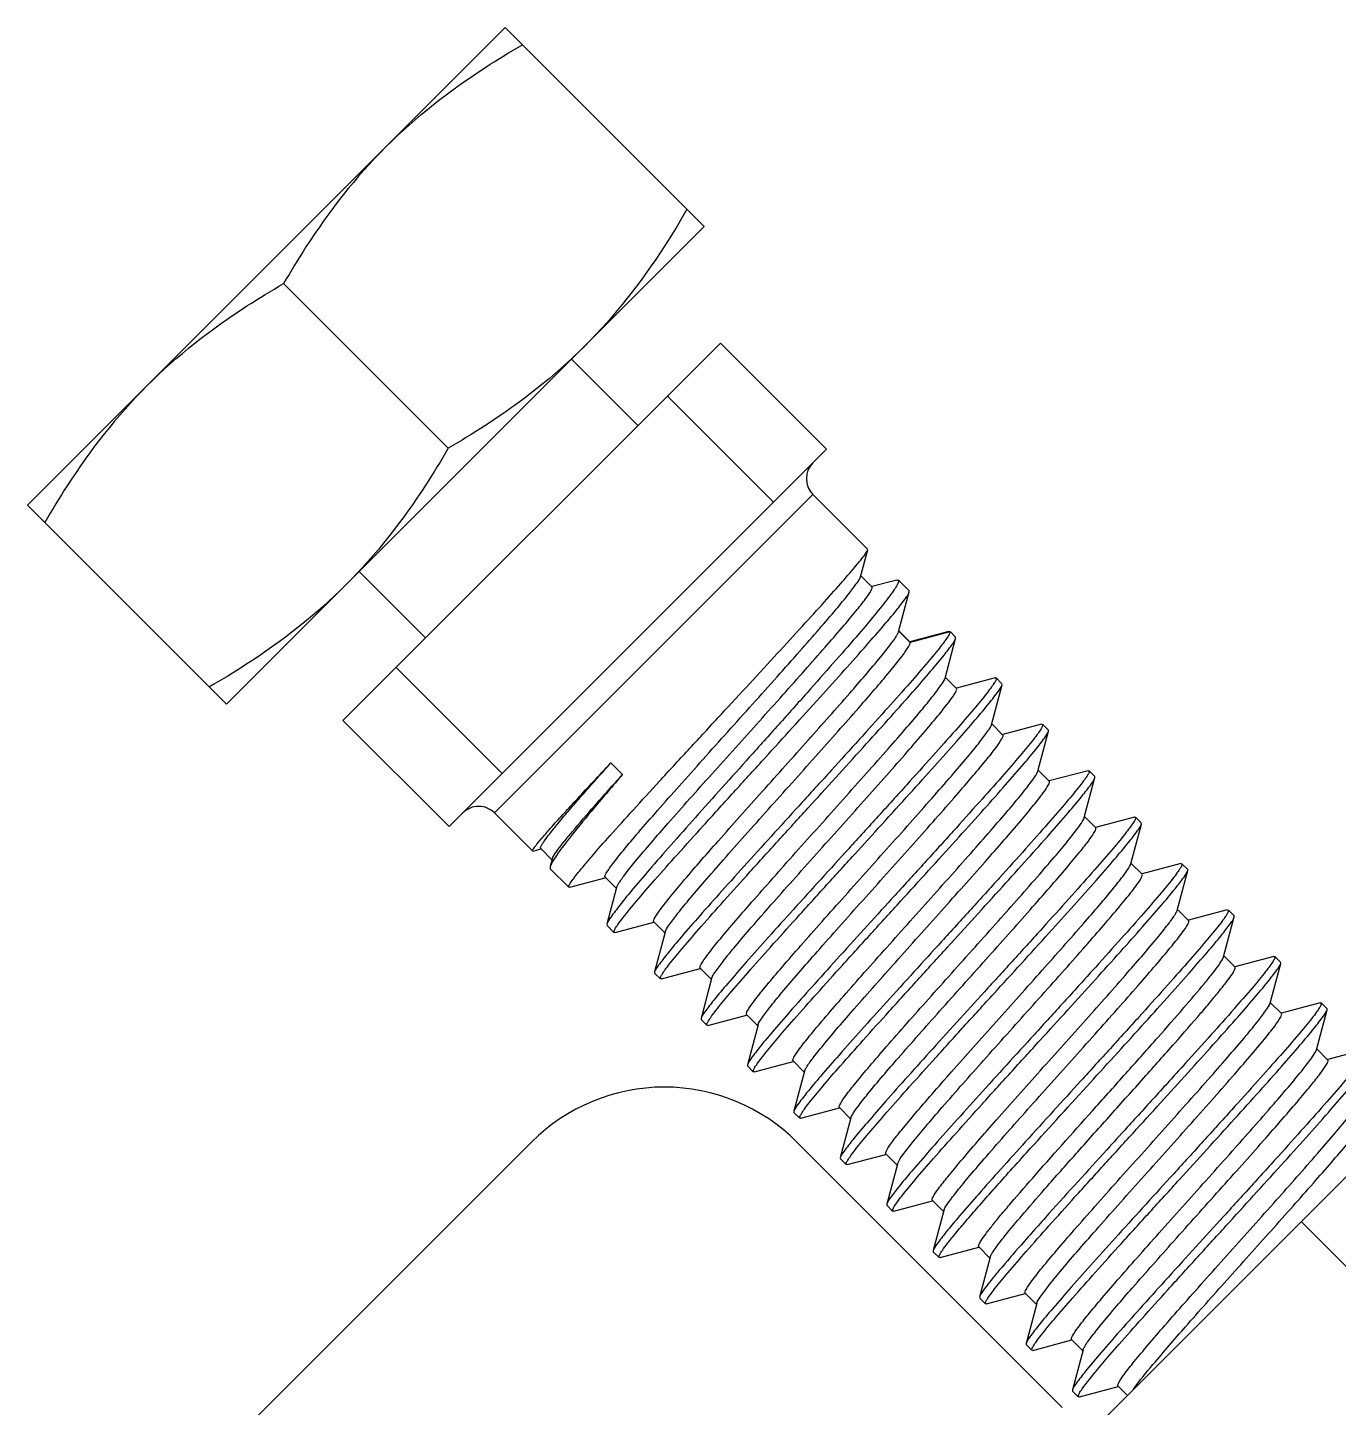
# Model space of a CAD drawing. Extents: x -1396510 to 1250330, y -1892470 to 1623980.
# Drawn here: x -1156394.7 to -1156228.4, y -62995.6 to -62820.5 of the extents above; entities that cross this region are included whole.
import ezdxf

# ---------------------------------------------------------------- set-up
doc = ezdxf.new("R2010")
doc.units = 0
doc.header["$LTSCALE"] = 1000
doc.header["$MEASUREMENT"] = 0

msp = doc.modelspace()

# ---------------------------------------------------------------- linework, layer by layer
at = {"linetype": 'Continuous'}
for p, q in [((-1156334.14, -62820.53), (-1156394.73, -62881.11)), ((-1156334.14, -62820.53), (-1156308.9, -62845.77)), ((-1156308.9, -62845.77), (-1156369.48, -62906.35)), ((-1156362.25, -62853), (-1156341.38, -62873.88)), ((-1156354.72, -62908.41), (-1156306.84, -62860.54)), ((-1156306.84, -62860.54), (-1156293.38, -62874)), ((-1156325.73, -62862.6), (-1156317.32, -62871.01)), ((-1156313.57, -62867.27), (-1156300.11, -62880.73)), ((-1156341.25, -62921.87), (-1156293.38, -62874)), ((-1156335.49, -62920.15), (-1156295.1, -62879.76)), ((-1156288.17, -62886.7), (-1156295.1, -62879.76)), ((-1156394.73, -62881.11), (-1156369.48, -62906.35)), ((-1156289.07, -62890.18), (-1156288.16, -62886.79)), ((-1156288.16, -62886.79), (-1156288.17, -62886.7)), ((-1156352.66, -62889.52), (-1156344.24, -62897.94)), ((-1156287.61, -62891.49), (-1156289.04, -62890.06)), ((-1156284.46, -62890.6), (-1156287.63, -62891.44)), ((-1156284.46, -62890.6), (-1156284.25, -62890.62)), ((-1156282.9, -62891.97), (-1156284.25, -62890.62)), ((-1156284.24, -62897.17), (-1156282.89, -62892.11)), ((-1156282.88, -62892.01), (-1156282.9, -62891.97)), ((-1156282.89, -62892.11), (-1156282.88, -62892.01)), ((-1156282.76, -62898.51), (-1156284.24, -62897.04)), ((-1156282.78, -62898.48), (-1156284.21, -62897.05)), ((-1156277.88, -62897.12), (-1156282.8, -62898.42)), ((-1156277.72, -62897.16), (-1156282.76, -62898.51)), ((-1156277.88, -62897.12), (-1156277.74, -62897.13)), ((-1156277.74, -62897.13), (-1156277.72, -62897.16)), ((-1156277.01, -62897.86), (-1156277.71, -62897.15)), ((-1156277, -62898), (-1156277.01, -62897.86)), ((-1156282.76, -62898.51), (-1156282.78, -62898.48)), ((-1156278.35, -62903.06), (-1156277, -62898)), ((-1156347.98, -62901.68), (-1156334.52, -62915.14)), ((-1156276.89, -62904.37), (-1156278.32, -62902.94)), ((-1156271.99, -62903.01), (-1156276.91, -62904.31)), ((-1156271.99, -62903.01), (-1156271.85, -62903.02)), ((-1156271.12, -62903.75), (-1156271.85, -62903.02)), ((-1156272.46, -62908.95), (-1156271.11, -62903.89)), ((-1156271.11, -62903.89), (-1156271.12, -62903.75)), ((-1156354.72, -62908.41), (-1156341.25, -62921.87)), ((-1156271, -62910.26), (-1156272.43, -62908.83)), ((-1156266.1, -62908.9), (-1156271.02, -62910.2)), ((-1156266.57, -62914.84), (-1156265.22, -62909.78)), ((-1156266.1, -62908.9), (-1156265.96, -62908.91)), ((-1156265.23, -62909.64), (-1156265.96, -62908.91)), ((-1156265.22, -62909.78), (-1156265.23, -62909.64)), ((-1156320.72, -62913.79), (-1156319.25, -62915.26)), ((-1156266.6, -62914.93), (-1156266.57, -62914.84)), ((-1156265.11, -62916.15), (-1156266.54, -62914.72)), ((-1156260.21, -62914.79), (-1156265.13, -62916.09)), ((-1156260.21, -62914.79), (-1156260.07, -62914.8)), ((-1156259.34, -62915.53), (-1156260.07, -62914.8)), ((-1156260.68, -62920.73), (-1156259.33, -62915.67)), ((-1156259.33, -62915.67), (-1156259.34, -62915.53)), ((-1156330.67, -62924.97), (-1156335.49, -62920.15)), ((-1156259.22, -62922.04), (-1156260.65, -62920.61)), ((-1156384.09, -63122.9), (-1156182.69, -62921.5)), ((-1156254.32, -62920.68), (-1156259.24, -62921.98)), ((-1156254.79, -62926.62), (-1156253.44, -62921.56)), ((-1156254.32, -62920.68), (-1156254.18, -62920.69)), ((-1156253.45, -62921.42), (-1156254.18, -62920.69)), ((-1156253.44, -62921.56), (-1156253.45, -62921.42)), ((-1156330.61, -62924.98), (-1156330.67, -62924.97)), ((-1156330.61, -62924.98), (-1156329.63, -62924.71)), ((-1156329.64, -62924.66), (-1156328.21, -62926.1)), ((-1156328.18, -62925.99), (-1156328.44, -62926.96)), ((-1156326.08, -62929.57), (-1156328.42, -62927.22)), ((-1156253.33, -62927.93), (-1156254.76, -62926.5)), ((-1156248.43, -62926.57), (-1156253.35, -62927.87)), ((-1156248.9, -62932.51), (-1156247.55, -62927.45)), ((-1156248.43, -62926.57), (-1156248.29, -62926.58)), ((-1156247.56, -62927.31), (-1156248.29, -62926.58)), ((-1156247.55, -62927.45), (-1156247.56, -62927.31)), ((-1156325.96, -62929.57), (-1156321.45, -62928.36)), ((-1156321.47, -62928.31), (-1156320.04, -62929.74)), ((-1156325.96, -62929.57), (-1156326.08, -62929.57)), ((-1156320.01, -62929.62), (-1156321.24, -62934.24)), ((-1156247.44, -62933.82), (-1156248.87, -62932.39)), ((-1156242.54, -62932.45), (-1156247.46, -62933.76)), ((-1156242.54, -62932.45), (-1156242.4, -62932.47)), ((-1156241.67, -62933.2), (-1156242.4, -62932.47)), ((-1156321.24, -62934.24), (-1156321.22, -62934.42)), ((-1156320.34, -62935.3), (-1156321.22, -62934.42)), ((-1156320.2, -62935.31), (-1156315.29, -62934)), ((-1156315.3, -62933.94), (-1156313.88, -62935.37)), ((-1156243.01, -62938.4), (-1156241.66, -62933.34)), ((-1156241.66, -62933.34), (-1156241.67, -62933.2)), ((-1156320.2, -62935.31), (-1156320.34, -62935.3)), ((-1156313.84, -62935.25), (-1156315.19, -62940.32)), ((-1156314.31, -62941.2), (-1156309.4, -62939.89)), ((-1156309.41, -62939.83), (-1156307.99, -62941.26)), ((-1156241.55, -62939.71), (-1156242.98, -62938.28)), ((-1156236.65, -62938.34), (-1156241.57, -62939.65)), ((-1156237.12, -62944.29), (-1156235.77, -62939.23)), ((-1156236.65, -62938.34), (-1156236.51, -62938.36)), ((-1156235.78, -62939.09), (-1156236.51, -62938.36)), ((-1156235.77, -62939.23), (-1156235.78, -62939.09)), ((-1156315.19, -62940.32), (-1156315.18, -62940.46)), ((-1156314.45, -62941.19), (-1156315.18, -62940.46)), ((-1156314.31, -62941.2), (-1156314.45, -62941.19)), ((-1156307.95, -62941.14), (-1156309.3, -62946.21)), ((-1156235.66, -62945.6), (-1156237.09, -62944.17)), ((-1156230.76, -62944.23), (-1156235.68, -62945.54)), ((-1156231.23, -62950.18), (-1156229.88, -62945.12)), ((-1156230.76, -62944.23), (-1156230.62, -62944.24)), ((-1156229.89, -62944.98), (-1156230.62, -62944.24)), ((-1156229.88, -62945.12), (-1156229.89, -62944.98)), ((-1156309.3, -62946.21), (-1156309.29, -62946.35)), ((-1156308.56, -62947.08), (-1156309.29, -62946.35)), ((-1156308.42, -62947.09), (-1156303.51, -62945.78)), ((-1156303.52, -62945.72), (-1156302.1, -62947.15)), ((-1156308.42, -62947.09), (-1156308.56, -62947.08)), ((-1156302.06, -62947.03), (-1156303.41, -62952.1)), ((-1156231.28, -62950.3), (-1156231.23, -62950.18)), ((-1156229.77, -62951.49), (-1156231.2, -62950.06)), ((-1156224.87, -62950.12), (-1156229.79, -62951.43)), ((-1156303.41, -62952.1), (-1156303.4, -62952.24)), ((-1156302.53, -62952.98), (-1156297.62, -62951.67)), ((-1156297.63, -62951.61), (-1156296.21, -62953.04)), ((-1156302.67, -62952.97), (-1156303.4, -62952.24)), ((-1156302.53, -62952.98), (-1156302.67, -62952.97)), ((-1156296.17, -62952.92), (-1156297.52, -62957.99)), ((-1156297.52, -62957.99), (-1156297.51, -62958.13)), ((-1156296.78, -62958.86), (-1156297.51, -62958.13)), ((-1156296.64, -62958.87), (-1156296.78, -62958.86)), ((-1156296.64, -62958.87), (-1156291.73, -62957.56)), ((-1156291.74, -62957.5), (-1156290.32, -62958.93)), ((-1156290.28, -62958.81), (-1156291.63, -62963.88)), ((-1156374.79, -63005.89), (-1156330.79, -62961.89)), ((-1156297.13, -62961.89), (-1156263.48, -62995.55)), ((-1156291.63, -62963.88), (-1156291.62, -62964.02)), ((-1156290.89, -62964.75), (-1156291.62, -62964.02)), ((-1156290.75, -62964.76), (-1156285.84, -62963.45)), ((-1156285.85, -62963.39), (-1156284.43, -62964.82)), ((-1156290.75, -62964.76), (-1156290.89, -62964.75)), ((-1156284.39, -62964.7), (-1156285.74, -62969.77)), ((-1156284.86, -62970.65), (-1156279.95, -62969.34)), ((-1156279.96, -62969.28), (-1156278.54, -62970.71)), ((-1156285.74, -62969.77), (-1156285.73, -62969.91)), ((-1156285, -62970.64), (-1156285.73, -62969.91)), ((-1156284.86, -62970.65), (-1156285, -62970.64)), ((-1156278.5, -62970.59), (-1156279.85, -62975.66)), ((-1156278.5, -62970.59), (-1156278.47, -62970.49)), ((-1156206.25, -62998.91), (-1156233.18, -62971.98)), ((-1156279.85, -62975.66), (-1156279.84, -62975.8)), ((-1156279.11, -62976.53), (-1156279.84, -62975.8)), ((-1156278.97, -62976.54), (-1156279.11, -62976.53)), ((-1156278.97, -62976.54), (-1156274.06, -62975.22)), ((-1156274.07, -62975.17), (-1156272.65, -62976.6)), ((-1156272.61, -62976.48), (-1156273.96, -62981.55)), ((-1156273.96, -62981.55), (-1156273.95, -62981.69)), ((-1156273.22, -62982.42), (-1156273.95, -62981.69)), ((-1156273.08, -62982.43), (-1156268.17, -62981.11)), ((-1156268.18, -62981.06), (-1156266.76, -62982.49)), ((-1156273.08, -62982.43), (-1156273.22, -62982.42)), ((-1156266.72, -62982.37), (-1156268.07, -62987.44)), ((-1156267.19, -62988.32), (-1156262.28, -62987)), ((-1156262.29, -62986.95), (-1156260.87, -62988.38)), ((-1156268.07, -62987.44), (-1156268.06, -62987.58)), ((-1156267.33, -62988.31), (-1156268.06, -62987.58)), ((-1156267.19, -62988.32), (-1156267.33, -62988.31)), ((-1156260.83, -62988.26), (-1156262.18, -62993.33)), ((-1156262.18, -62993.33), (-1156262.17, -62993.47)), ((-1156261.44, -62994.2), (-1156262.17, -62993.47)), ((-1156261.3, -62994.21), (-1156256.39, -62992.89)), ((-1156256.4, -62992.84), (-1156255.22, -62994.03)), ((-1156261.3, -62994.21), (-1156261.44, -62994.2))]:
    msp.add_line(p, q, dxfattribs=at)
for centre, radius, start, end in [((-1156293.08, -62877.74), 2.86, 135.0001, 224.9999), ((-1156337.51, -62922.17), 2.86, 44.9999, 135.0001), ((-1156313.96, -62978.72), 23.8, 44.9999, 135.0001)]:
    msp.add_arc(centre, radius, start, end, dxfattribs=at)
for points, knots in [([(-1156349.29, -62835.67), (-1156345.46, -62831.85), (-1156339.71, -62827.36), (-1156333.53, -62823.62), (-1156331.96, -62822.71)], [0, 0, 0, 0, 0.748734, 1, 1, 1, 1]), ([(-1156349.29, -62835.67), (-1156353.11, -62839.5), (-1156357.6, -62845.25), (-1156361.34, -62851.43), (-1156362.25, -62853)], [0, 0, 0, 0, 0.748734, 1, 1, 1, 1]), ([(-1156311.09, -62843.58), (-1156311.99, -62845.16), (-1156315.74, -62851.33), (-1156320.22, -62857.09), (-1156324.05, -62860.92)], [0, 0, 0, 0, 0.251266, 1, 1, 1, 1]), ([(-1156379.58, -62865.96), (-1156375.76, -62862.14), (-1156370, -62857.65), (-1156363.82, -62853.91), (-1156362.25, -62853)], [0, 0, 0, 0, 0.748734, 1, 1, 1, 1]), ([(-1156324.05, -62860.92), (-1156327.87, -62864.74), (-1156333.63, -62869.23), (-1156339.8, -62872.97), (-1156341.38, -62873.88)], [0, 0, 0, 0, 0.748734, 1, 1, 1, 1]), ([(-1156379.58, -62865.96), (-1156383.41, -62869.79), (-1156387.89, -62875.54), (-1156391.63, -62881.72), (-1156392.54, -62883.29)], [0, 0, 0, 0, 0.748734, 1, 1, 1, 1]), ([(-1156341.38, -62873.88), (-1156342.28, -62875.45), (-1156346.03, -62881.62), (-1156350.51, -62887.38), (-1156354.34, -62891.21)], [0, 0, 0, 0, 0.251266, 1, 1, 1, 1]), ([(-1156307.16, -62908.09), (-1156304.78, -62905.52), (-1156301.32, -62901.77), (-1156296.91, -62896.97), (-1156294.08, -62893.86), (-1156291.73, -62891.24), (-1156289.96, -62889.19), (-1156288.86, -62887.87), (-1156288.34, -62887.14), (-1156288.19, -62886.89), (-1156288.16, -62886.79)], [0, 0, 0, 0, 0.368142, 0.535897, 0.684709, 0.809342, 0.905414, 0.969598, 0.989056, 1, 1, 1, 1]), ([(-1156321.47, -62928.31), (-1156321.51, -62928.27), (-1156321.47, -62928.05), (-1156321.3, -62927.74), (-1156320.97, -62927.24), (-1156320.26, -62926.27), (-1156319, -62924.7), (-1156317.09, -62922.44), (-1156314.72, -62919.72), (-1156311.99, -62916.64), (-1156309.01, -62913.3), (-1156304.86, -62908.69), (-1156300.76, -62904.13), (-1156296.89, -62899.78), (-1156294.39, -62896.93), (-1156292.31, -62894.5), (-1156290.7, -62892.57), (-1156289.68, -62891.2), (-1156289.15, -62890.47), (-1156289.07, -62890.18)], [0, 0, 0, 0, 0.003461, 0.010825, 0.022535, 0.038573, 0.083113, 0.142879, 0.21566, 0.298761, 0.389116, 0.483412, 0.670116, 0.755815, 0.832283, 0.896851, 0.947308, 0.981997, 1, 1, 1, 1]), ([(-1156284.25, -62890.62), (-1156284.2, -62890.66), (-1156284.25, -62890.93), (-1156284.45, -62891.29), (-1156284.83, -62891.9), (-1156285.67, -62893.05), (-1156287.17, -62894.93), (-1156289.44, -62897.62), (-1156292.25, -62900.85), (-1156295.49, -62904.51), (-1156299.02, -62908.46), (-1156301.45, -62911.17), (-1156302.7, -62912.56)], [0, 0, 0, 0, 0.007287, 0.022596, 0.046895, 0.080168, 0.172563, 0.296519, 0.44737, 0.619385, 0.805971, 1, 1, 1, 1]), ([(-1156354.34, -62891.21), (-1156358.16, -62895.03), (-1156363.92, -62899.52), (-1156370.1, -62903.26), (-1156371.67, -62904.17)], [0, 0, 0, 0, 0.748734, 1, 1, 1, 1]), ([(-1156319.8, -62929.18), (-1156319.56, -62928.78), (-1156318.85, -62927.81), (-1156316.77, -62925.23), (-1156313.08, -62920.98), (-1156307.81, -62915.06), (-1156302.92, -62909.64), (-1156298.96, -62905.23), (-1156296.18, -62902.11), (-1156293.67, -62899.26), (-1156291.52, -62896.78), (-1156289.79, -62894.73), (-1156288.57, -62893.2), (-1156287.87, -62892.2), (-1156287.61, -62891.72), (-1156287.58, -62891.53), (-1156287.61, -62891.49)], [0, 0, 0, 0, 0.028348, 0.07231, 0.200737, 0.367922, 0.551326, 0.641466, 0.726551, 0.80379, 0.870677, 0.92508, 0.96531, 0.990227, 0.996843, 1, 1, 1, 1]), ([(-1156301.62, -62913.64), (-1156299.28, -62911.07), (-1156295.88, -62907.34), (-1156291.55, -62902.54), (-1156288.76, -62899.42), (-1156286.46, -62896.77), (-1156284.67, -62894.67), (-1156283.56, -62893.2), (-1156282.97, -62892.42), (-1156282.89, -62892.11)], [0, 0, 0, 0, 0.36438, 0.530796, 0.678891, 0.803581, 0.9006, 0.966696, 1, 1, 1, 1]), ([(-1156315.3, -62933.94), (-1156315.34, -62933.91), (-1156315.31, -62933.71), (-1156315.06, -62933.24), (-1156314.38, -62932.26), (-1156313.19, -62930.76), (-1156311.52, -62928.75), (-1156309.43, -62926.34), (-1156307.01, -62923.57), (-1156304.33, -62920.56), (-1156300.52, -62916.3), (-1156295.86, -62911.1), (-1156290.83, -62905.43), (-1156287.32, -62901.38), (-1156285.35, -62898.91), (-1156284.67, -62897.99), (-1156284.45, -62897.6)], [0, 0, 0, 0, 0.003296, 0.010079, 0.03549, 0.076381, 0.131511, 0.19909, 0.276886, 0.362322, 0.452558, 0.635372, 0.801219, 0.928261, 0.971785, 1, 1, 1, 1]), ([(-1156277.72, -62897.16), (-1156277.7, -62897.24), (-1156277.82, -62897.49), (-1156278.06, -62897.9), (-1156278.5, -62898.51), (-1156279.41, -62899.68), (-1156280.96, -62901.54), (-1156283.27, -62904.19), (-1156286.1, -62907.36), (-1156289.32, -62910.94), (-1156292.82, -62914.8), (-1156295.23, -62917.44), (-1156296.46, -62918.79)], [0, 0, 0, 0, 0.00868, 0.025879, 0.051887, 0.086569, 0.180747, 0.305089, 0.45505, 0.625126, 0.809034, 1, 1, 1, 1]), ([(-1156284.45, -62897.6), (-1156284.42, -62897.56), (-1156284.34, -62897.42), (-1156284.27, -62897.28), (-1156284.24, -62897.17)], [0, 0, 0, 0, 0.313787, 1, 1, 1, 1]), ([(-1156313.84, -62935.25), (-1156313.77, -62934.96), (-1156313.26, -62934.24), (-1156312.28, -62932.91), (-1156310.73, -62931.04), (-1156308.74, -62928.7), (-1156306.35, -62925.97), (-1156302.66, -62921.8), (-1156298.76, -62917.46), (-1156294.82, -62913.05), (-1156291.99, -62909.87), (-1156289.39, -62906.93), (-1156287.13, -62904.33), (-1156285.29, -62902.15), (-1156284.06, -62900.62), (-1156283.35, -62899.65), (-1156283.01, -62899.14), (-1156282.82, -62898.79), (-1156282.74, -62898.58), (-1156282.76, -62898.51)], [0, 0, 0, 0, 0.018431, 0.053472, 0.104134, 0.168694, 0.244894, 0.330055, 0.515024, 0.608298, 0.697696, 0.780063, 0.852494, 0.912444, 0.95783, 0.974565, 0.987157, 0.995562, 1, 1, 1, 1]), ([(-1156295.73, -62919.53), (-1156293.39, -62916.96), (-1156289.99, -62913.23), (-1156285.66, -62908.43), (-1156282.87, -62905.31), (-1156280.57, -62902.65), (-1156278.78, -62900.56), (-1156277.67, -62899.09), (-1156277.08, -62898.31), (-1156277, -62898)], [0, 0, 0, 0, 0.364381, 0.5308, 0.678899, 0.803591, 0.900607, 0.966701, 1, 1, 1, 1]), ([(-1156309.41, -62939.83), (-1156309.45, -62939.79), (-1156309.42, -62939.59), (-1156309.14, -62939.08), (-1156308.4, -62938.02), (-1156307.11, -62936.41), (-1156305.3, -62934.26), (-1156303.06, -62931.68), (-1156300.47, -62928.74), (-1156297.63, -62925.55), (-1156293.66, -62921.11), (-1156289.72, -62916.71), (-1156285.98, -62912.49), (-1156283.55, -62909.72), (-1156281.52, -62907.34), (-1156279.95, -62905.44), (-1156278.95, -62904.09), (-1156278.43, -62903.35), (-1156278.35, -62903.06)], [0, 0, 0, 0, 0.003453, 0.010691, 0.037881, 0.081592, 0.14037, 0.212138, 0.294327, 0.383985, 0.477885, 0.664852, 0.751185, 0.82854, 0.894141, 0.945651, 0.981282, 1, 1, 1, 1]), ([(-1156271.85, -62903.02), (-1156271.81, -62903.06), (-1156271.88, -62903.31), (-1156272.09, -62903.65), (-1156272.49, -62904.24), (-1156273.36, -62905.37), (-1156274.89, -62907.21), (-1156277.19, -62909.87), (-1156280.04, -62913.07), (-1156283.3, -62916.69), (-1156286.86, -62920.61), (-1156289.32, -62923.31), (-1156290.57, -62924.68)], [0, 0, 0, 0, 0.006599, 0.021626, 0.045784, 0.078991, 0.171388, 0.295465, 0.44652, 0.61879, 0.805664, 1, 1, 1, 1]), ([(-1156307.95, -62941.14), (-1156307.88, -62940.85), (-1156307.36, -62940.12), (-1156306.36, -62938.76), (-1156304.79, -62936.86), (-1156302.76, -62934.49), (-1156300.33, -62931.71), (-1156296.59, -62927.49), (-1156292.65, -62923.1), (-1156288.68, -62918.66), (-1156285.84, -62915.47), (-1156283.24, -62912.53), (-1156281.01, -62909.94), (-1156279.2, -62907.79), (-1156277.91, -62906.18), (-1156277.16, -62905.12), (-1156276.89, -62904.61), (-1156276.85, -62904.41), (-1156276.89, -62904.37)], [0, 0, 0, 0, 0.01868, 0.054278, 0.105764, 0.171349, 0.248695, 0.335028, 0.522011, 0.615926, 0.705601, 0.787809, 0.859594, 0.918387, 0.96211, 0.989307, 0.996546, 1, 1, 1, 1]), ([(-1156289.84, -62925.42), (-1156287.5, -62922.85), (-1156284.1, -62919.12), (-1156279.77, -62914.32), (-1156276.98, -62911.2), (-1156274.68, -62908.54), (-1156272.89, -62906.45), (-1156271.78, -62904.98), (-1156271.19, -62904.2), (-1156271.11, -62903.89)], [0, 0, 0, 0, 0.364381, 0.530796, 0.678894, 0.80359, 0.900609, 0.966703, 1, 1, 1, 1]), ([(-1156326.08, -62929.57), (-1156326.12, -62929.52), (-1156326.02, -62929.28), (-1156325.82, -62928.95), (-1156325.4, -62928.37), (-1156324.82, -62927.64), (-1156324.05, -62926.71), (-1156322.71, -62925.14), (-1156320.64, -62922.8), (-1156317.78, -62919.63), (-1156314.49, -62916.03), (-1156310.9, -62912.13), (-1156308.42, -62909.46), (-1156307.16, -62908.09)], [0, 0, 0, 0, 0.006287, 0.021187, 0.045277, 0.078448, 0.120429, 0.17084, 0.294962, 0.446101, 0.618491, 0.80551, 1, 1, 1, 1]), ([(-1156303.52, -62945.72), (-1156303.56, -62945.68), (-1156303.53, -62945.48), (-1156303.25, -62944.97), (-1156302.51, -62943.91), (-1156301.22, -62942.3), (-1156299.41, -62940.15), (-1156297.17, -62937.57), (-1156294.58, -62934.63), (-1156291.74, -62931.44), (-1156287.77, -62927), (-1156283.83, -62922.6), (-1156280.09, -62918.38), (-1156277.66, -62915.61), (-1156275.63, -62913.23), (-1156274.06, -62911.33), (-1156273.06, -62909.98), (-1156272.54, -62909.24), (-1156272.46, -62908.95)], [0, 0, 0, 0, 0.003453, 0.010691, 0.03788, 0.081592, 0.14037, 0.212137, 0.294327, 0.383985, 0.477885, 0.664851, 0.751185, 0.82854, 0.894141, 0.945652, 0.981282, 1, 1, 1, 1]), ([(-1156265.96, -62908.91), (-1156265.92, -62908.95), (-1156265.99, -62909.2), (-1156266.2, -62909.54), (-1156266.6, -62910.13), (-1156267.47, -62911.26), (-1156269, -62913.1), (-1156271.3, -62915.76), (-1156274.15, -62918.96), (-1156277.41, -62922.58), (-1156280.97, -62926.5), (-1156283.43, -62929.2), (-1156284.68, -62930.57)], [0, 0, 0, 0, 0.006599, 0.021626, 0.045783, 0.07899, 0.171389, 0.295471, 0.446525, 0.618791, 0.805663, 1, 1, 1, 1]), ([(-1156283.95, -62931.31), (-1156281.61, -62928.74), (-1156278.21, -62925.01), (-1156273.88, -62920.21), (-1156271.09, -62917.09), (-1156268.79, -62914.43), (-1156267, -62912.34), (-1156265.89, -62910.87), (-1156265.3, -62910.09), (-1156265.22, -62909.78)], [0, 0, 0, 0, 0.364389, 0.530808, 0.678904, 0.803593, 0.90061, 0.966703, 1, 1, 1, 1]), ([(-1156302.06, -62947.03), (-1156301.99, -62946.74), (-1156301.47, -62946.01), (-1156300.47, -62944.65), (-1156298.9, -62942.75), (-1156296.87, -62940.38), (-1156294.44, -62937.6), (-1156290.7, -62933.38), (-1156286.76, -62928.99), (-1156282.79, -62924.55), (-1156279.95, -62921.36), (-1156277.35, -62918.42), (-1156275.12, -62915.83), (-1156273.31, -62913.68), (-1156272.02, -62912.07), (-1156271.27, -62911.01), (-1156271, -62910.5), (-1156270.96, -62910.3), (-1156271, -62910.26)], [0, 0, 0, 0, 0.01868, 0.054279, 0.105765, 0.171349, 0.248696, 0.335028, 0.522011, 0.615926, 0.705601, 0.787809, 0.859594, 0.918386, 0.962109, 0.989307, 0.996546, 1, 1, 1, 1]), ([(-1156302.7, -62912.56), (-1156305, -62915.13), (-1156308.37, -62918.87), (-1156312.64, -62923.68), (-1156315.4, -62926.81), (-1156317.68, -62929.49), (-1156319.45, -62931.61), (-1156320.57, -62933.12), (-1156321.15, -62933.93), (-1156321.24, -62934.24)], [0, 0, 0, 0, 0.362585, 0.528363, 0.676115, 0.800828, 0.898293, 0.965295, 1, 1, 1, 1]), ([(-1156320.34, -62935.3), (-1156320.38, -62935.26), (-1156320.3, -62935.01), (-1156320.1, -62934.67), (-1156319.7, -62934.08), (-1156318.83, -62932.95), (-1156317.3, -62931.11), (-1156315, -62928.45), (-1156312.15, -62925.25), (-1156308.88, -62921.63), (-1156305.33, -62917.71), (-1156302.87, -62915.01), (-1156301.62, -62913.64)], [0, 0, 0, 0, 0.006599, 0.021626, 0.045784, 0.078991, 0.171388, 0.295465, 0.446519, 0.61879, 0.805664, 1, 1, 1, 1]), ([(-1156330.67, -62924.97), (-1156330.69, -62924.95), (-1156330.65, -62924.84), (-1156330.55, -62924.68), (-1156330.36, -62924.41), (-1156329.94, -62923.88), (-1156329.19, -62922.99), (-1156328.05, -62921.7), (-1156326.6, -62920.1), (-1156324.86, -62918.21), (-1156322.87, -62916.08), (-1156321.46, -62914.58), (-1156320.72, -62913.79)], [0, 0, 0, 0, 0.005738, 0.019134, 0.040805, 0.070779, 0.155209, 0.27106, 0.416301, 0.588313, 0.78408, 1, 1, 1, 1]), ([(-1156329.64, -62924.66), (-1156329.71, -62924.59), (-1156329.5, -62924.18), (-1156329.15, -62923.64), (-1156328.4, -62922.65), (-1156327.39, -62921.4), (-1156326.07, -62919.85), (-1156323.84, -62917.27), (-1156322.01, -62915.23), (-1156320.72, -62913.79)], [0, 0, 0, 0, 0.021147, 0.073565, 0.158215, 0.273875, 0.418588, 0.589838, 1, 1, 1, 1]), ([(-1156319.25, -62915.26), (-1156320.47, -62916.68), (-1156322.67, -62919.25), (-1156325.48, -62922.66), (-1156327.26, -62924.95), (-1156328.12, -62926.28), (-1156328.38, -62926.76), (-1156328.44, -62926.96)], [0, 0, 0, 0, 0.376924, 0.679521, 0.890722, 0.958383, 1, 1, 1, 1]), ([(-1156328.18, -62925.99), (-1156328.14, -62925.83), (-1156327.89, -62925.42), (-1156327.38, -62924.69), (-1156326.59, -62923.69), (-1156325.06, -62921.84), (-1156322.59, -62919), (-1156320.45, -62916.6), (-1156319.25, -62915.26)], [0, 0, 0, 0, 0.036338, 0.100465, 0.191874, 0.309308, 0.615028, 1, 1, 1, 1]), ([(-1156297.63, -62951.61), (-1156297.67, -62951.57), (-1156297.64, -62951.37), (-1156297.37, -62950.87), (-1156296.65, -62949.84), (-1156295.38, -62948.25), (-1156293.61, -62946.14), (-1156291.41, -62943.6), (-1156288.86, -62940.71), (-1156286.06, -62937.56), (-1156282.13, -62933.17), (-1156278.22, -62928.8), (-1156274.49, -62924.6), (-1156272.05, -62921.81), (-1156269.98, -62919.41), (-1156268.36, -62917.46), (-1156267.28, -62916.03), (-1156266.73, -62915.25), (-1156266.6, -62914.93)], [0, 0, 0, 0, 0.003411, 0.010523, 0.037228, 0.080172, 0.137959, 0.208589, 0.289589, 0.378106, 0.47102, 0.656885, 0.743278, 0.821187, 0.887872, 0.941003, 0.97876, 1, 1, 1, 1]), ([(-1156260.07, -62914.8), (-1156260.03, -62914.84), (-1156260.1, -62915.09), (-1156260.31, -62915.43), (-1156260.71, -62916.02), (-1156261.58, -62917.15), (-1156263.11, -62918.99), (-1156265.41, -62921.64), (-1156268.26, -62924.85), (-1156271.52, -62928.47), (-1156275.08, -62932.39), (-1156277.54, -62935.09), (-1156278.79, -62936.46)], [0, 0, 0, 0, 0.006598, 0.021624, 0.045781, 0.078987, 0.171384, 0.29546, 0.44651, 0.618781, 0.80566, 1, 1, 1, 1]), ([(-1156295.93, -62952.43), (-1156295.69, -62952.03), (-1156295, -62951.09), (-1156292.99, -62948.59), (-1156289.47, -62944.52), (-1156284.44, -62938.86), (-1156279.79, -62933.67), (-1156276, -62929.43), (-1156273.34, -62926.44), (-1156270.93, -62923.7), (-1156268.86, -62921.3), (-1156267.21, -62919.31), (-1156266.02, -62917.82), (-1156265.35, -62916.85), (-1156265.1, -62916.37), (-1156265.08, -62916.18), (-1156265.11, -62916.15)], [0, 0, 0, 0, 0.029221, 0.073567, 0.201629, 0.367682, 0.550054, 0.639909, 0.724906, 0.802249, 0.869396, 0.924152, 0.964754, 0.989983, 0.99672, 1, 1, 1, 1]), ([(-1156278.06, -62937.2), (-1156275.72, -62934.63), (-1156272.32, -62930.9), (-1156267.99, -62926.1), (-1156265.2, -62922.98), (-1156262.9, -62920.32), (-1156261.11, -62918.23), (-1156260, -62916.76), (-1156259.41, -62915.98), (-1156259.33, -62915.67)], [0, 0, 0, 0, 0.364379, 0.530797, 0.678896, 0.80359, 0.900607, 0.966701, 1, 1, 1, 1]), ([(-1156296.46, -62918.79), (-1156298.8, -62921.36), (-1156302.2, -62925.09), (-1156306.53, -62929.89), (-1156309.32, -62933.01), (-1156311.62, -62935.67), (-1156313.41, -62937.76), (-1156314.52, -62939.24), (-1156315.11, -62940.01), (-1156315.19, -62940.32)], [0, 0, 0, 0, 0.36446, 0.530907, 0.67902, 0.803709, 0.900704, 0.966759, 1, 1, 1, 1]), ([(-1156314.45, -62941.19), (-1156314.49, -62941.15), (-1156314.41, -62940.9), (-1156314.21, -62940.56), (-1156313.81, -62939.97), (-1156312.94, -62938.84), (-1156311.41, -62937), (-1156309.11, -62934.34), (-1156306.26, -62931.14), (-1156303, -62927.52), (-1156299.44, -62923.6), (-1156296.98, -62920.9), (-1156295.73, -62919.53)], [0, 0, 0, 0, 0.006598, 0.021625, 0.04578, 0.078987, 0.171384, 0.295461, 0.446512, 0.618782, 0.805661, 1, 1, 1, 1]), ([(-1156291.74, -62957.5), (-1156291.78, -62957.46), (-1156291.75, -62957.27), (-1156291.49, -62956.78), (-1156290.78, -62955.76), (-1156289.54, -62954.21), (-1156287.81, -62952.13), (-1156285.65, -62949.64), (-1156283.15, -62946.79), (-1156280.39, -62943.7), (-1156276.51, -62939.35), (-1156271.79, -62934.09), (-1156267.35, -62929.09), (-1156264.35, -62925.6), (-1156262.68, -62923.61), (-1156261.52, -62922.11), (-1156260.93, -62921.27), (-1156260.76, -62920.93)], [0, 0, 0, 0, 0.003368, 0.010354, 0.036572, 0.078742, 0.135528, 0.20501, 0.284805, 0.372166, 0.464077, 0.64881, 0.81371, 0.881483, 0.936251, 0.976167, 1, 1, 1, 1]), ([(-1156290.13, -62958.47), (-1156289.92, -62958.09), (-1156289.27, -62957.2), (-1156287.35, -62954.77), (-1156283.87, -62950.74), (-1156278.85, -62945.08), (-1156274.16, -62939.85), (-1156270.33, -62935.57), (-1156267.62, -62932.52), (-1156265.17, -62929.73), (-1156263.06, -62927.29), (-1156261.37, -62925.26), (-1156260.16, -62923.74), (-1156259.47, -62922.75), (-1156259.21, -62922.27), (-1156259.19, -62922.07), (-1156259.22, -62922.04)], [0, 0, 0, 0, 0.02672, 0.069018, 0.194536, 0.360069, 0.543539, 0.634344, 0.720433, 0.798907, 0.86713, 0.922821, 0.964145, 0.989828, 0.99668, 1, 1, 1, 1]), ([(-1156254.18, -62920.69), (-1156254.14, -62920.73), (-1156254.21, -62920.98), (-1156254.42, -62921.32), (-1156254.82, -62921.91), (-1156255.69, -62923.04), (-1156257.22, -62924.88), (-1156259.52, -62927.53), (-1156262.37, -62930.74), (-1156265.63, -62934.36), (-1156269.19, -62938.28), (-1156271.65, -62940.98), (-1156272.9, -62942.35)], [0, 0, 0, 0, 0.006599, 0.021626, 0.045785, 0.078991, 0.171389, 0.295468, 0.446524, 0.618793, 0.805664, 1, 1, 1, 1]), ([(-1156272.17, -62943.09), (-1156269.83, -62940.52), (-1156266.43, -62936.79), (-1156262.1, -62931.99), (-1156259.31, -62928.87), (-1156257.01, -62926.21), (-1156255.22, -62924.12), (-1156254.11, -62922.65), (-1156253.52, -62921.87), (-1156253.44, -62921.56)], [0, 0, 0, 0, 0.364384, 0.5308, 0.678898, 0.803592, 0.90061, 0.966703, 1, 1, 1, 1]), ([(-1156290.57, -62924.68), (-1156292.91, -62927.25), (-1156296.31, -62930.98), (-1156300.64, -62935.78), (-1156303.43, -62938.9), (-1156305.73, -62941.56), (-1156307.52, -62943.65), (-1156308.63, -62945.13), (-1156309.22, -62945.9), (-1156309.3, -62946.21)], [0, 0, 0, 0, 0.364466, 0.530913, 0.679023, 0.803712, 0.900708, 0.966761, 1, 1, 1, 1]), ([(-1156308.56, -62947.08), (-1156308.6, -62947.04), (-1156308.52, -62946.79), (-1156308.32, -62946.45), (-1156307.92, -62945.86), (-1156307.05, -62944.73), (-1156305.52, -62942.89), (-1156303.22, -62940.23), (-1156300.37, -62937.03), (-1156297.11, -62933.41), (-1156293.55, -62929.49), (-1156291.09, -62926.79), (-1156289.84, -62925.42)], [0, 0, 0, 0, 0.006599, 0.021626, 0.045783, 0.078991, 0.17139, 0.295472, 0.446528, 0.618793, 0.805664, 1, 1, 1, 1]), ([(-1156328.44, -62926.96), (-1156328.44, -62926.99), (-1156328.46, -62927.08), (-1156328.46, -62927.18), (-1156328.42, -62927.22)], [0, 0, 0, 0, 0.336514, 1, 1, 1, 1]), ([(-1156285.85, -62963.39), (-1156285.89, -62963.35), (-1156285.86, -62963.16), (-1156285.61, -62962.68), (-1156284.92, -62961.68), (-1156283.7, -62960.16), (-1156282, -62958.13), (-1156279.89, -62955.68), (-1156277.43, -62952.88), (-1156274.72, -62949.83), (-1156270.88, -62945.54), (-1156266.19, -62940.31), (-1156261.17, -62934.64), (-1156257.7, -62930.62), (-1156255.78, -62928.2), (-1156255.14, -62927.31), (-1156254.94, -62926.95)], [0, 0, 0, 0, 0.003326, 0.010193, 0.035938, 0.077359, 0.133176, 0.201544, 0.28017, 0.366406, 0.457339, 0.640956, 0.806417, 0.931592, 0.973615, 1, 1, 1, 1]), ([(-1156248.29, -62926.58), (-1156248.25, -62926.62), (-1156248.32, -62926.87), (-1156248.53, -62927.21), (-1156248.93, -62927.8), (-1156249.8, -62928.93), (-1156251.33, -62930.77), (-1156253.63, -62933.42), (-1156256.48, -62936.63), (-1156259.74, -62940.25), (-1156263.3, -62944.17), (-1156265.76, -62946.87), (-1156267.01, -62948.24)], [0, 0, 0, 0, 0.006599, 0.021626, 0.045782, 0.078989, 0.171387, 0.295468, 0.446521, 0.618788, 0.805663, 1, 1, 1, 1]), ([(-1156266.28, -62948.98), (-1156263.94, -62946.41), (-1156260.54, -62942.68), (-1156256.21, -62937.88), (-1156253.42, -62934.76), (-1156251.12, -62932.1), (-1156249.33, -62930.01), (-1156248.22, -62928.54), (-1156247.63, -62927.76), (-1156247.55, -62927.45)], [0, 0, 0, 0, 0.364389, 0.530808, 0.678905, 0.803593, 0.900609, 0.966702, 1, 1, 1, 1]), ([(-1156254.94, -62926.95), (-1156254.92, -62926.91), (-1156254.87, -62926.81), (-1156254.82, -62926.7), (-1156254.79, -62926.62)], [0, 0, 0, 0, 0.304527, 1, 1, 1, 1]), ([(-1156320.01, -62929.62), (-1156320, -62929.59), (-1156319.95, -62929.44), (-1156319.87, -62929.3), (-1156319.8, -62929.18)], [0, 0, 0, 0, 0.186143, 1, 1, 1, 1]), ([(-1156284.31, -62964.48), (-1156284.14, -62964.14), (-1156283.54, -62963.29), (-1156282.36, -62961.79), (-1156280.69, -62959.78), (-1156277.68, -62956.29), (-1156273.25, -62951.3), (-1156268.54, -62946.04), (-1156264.66, -62941.7), (-1156261.91, -62938.61), (-1156259.41, -62935.77), (-1156257.26, -62933.28), (-1156255.53, -62931.21), (-1156254.29, -62929.67), (-1156253.59, -62928.65), (-1156253.33, -62928.16), (-1156253.3, -62927.96), (-1156253.33, -62927.93)], [0, 0, 0, 0, 0.024173, 0.064372, 0.119353, 0.187267, 0.352243, 0.536827, 0.628608, 0.715817, 0.795456, 0.864788, 0.921444, 0.963514, 0.989667, 0.996638, 1, 1, 1, 1]), ([(-1156284.68, -62930.57), (-1156287.02, -62933.14), (-1156290.42, -62936.87), (-1156294.75, -62941.67), (-1156297.54, -62944.79), (-1156299.84, -62947.45), (-1156301.63, -62949.54), (-1156302.74, -62951.01), (-1156303.33, -62951.79), (-1156303.41, -62952.1)], [0, 0, 0, 0, 0.364457, 0.530899, 0.679012, 0.803706, 0.900705, 0.966759, 1, 1, 1, 1]), ([(-1156302.67, -62952.97), (-1156302.71, -62952.93), (-1156302.63, -62952.68), (-1156302.43, -62952.34), (-1156302.03, -62951.75), (-1156301.16, -62950.62), (-1156299.63, -62948.78), (-1156297.33, -62946.12), (-1156294.48, -62942.92), (-1156291.22, -62939.3), (-1156287.66, -62935.38), (-1156285.2, -62932.68), (-1156283.95, -62931.31)], [0, 0, 0, 0, 0.006597, 0.021623, 0.045779, 0.078985, 0.171381, 0.295456, 0.44651, 0.618782, 0.805661, 1, 1, 1, 1]), ([(-1156242.4, -62932.47), (-1156242.36, -62932.51), (-1156242.44, -62932.76), (-1156242.64, -62933.1), (-1156243.04, -62933.69), (-1156243.91, -62934.82), (-1156245.44, -62936.66), (-1156247.74, -62939.31), (-1156250.59, -62942.52), (-1156253.85, -62946.14), (-1156257.41, -62950.06), (-1156259.87, -62952.76), (-1156261.12, -62954.13)], [0, 0, 0, 0, 0.006598, 0.021624, 0.045781, 0.078987, 0.171383, 0.295458, 0.446509, 0.61878, 0.80566, 1, 1, 1, 1]), ([(-1156249.13, -62932.98), (-1156249.1, -62932.93), (-1156249.02, -62932.78), (-1156248.94, -62932.63), (-1156248.9, -62932.51)], [0, 0, 0, 0, 0.316982, 1, 1, 1, 1]), ([(-1156279.96, -62969.28), (-1156280, -62969.24), (-1156279.97, -62969.05), (-1156279.73, -62968.58), (-1156279.05, -62967.61), (-1156277.86, -62966.11), (-1156276.2, -62964.12), (-1156274.13, -62961.71), (-1156271.72, -62958.97), (-1156269.05, -62955.96), (-1156265.26, -62951.72), (-1156260.6, -62946.53), (-1156255.57, -62940.86), (-1156252.05, -62936.8), (-1156250.06, -62934.31), (-1156249.37, -62933.37), (-1156249.13, -62932.98)], [0, 0, 0, 0, 0.003285, 0.010037, 0.035326, 0.076021, 0.1309, 0.198187, 0.275678, 0.360819, 0.450797, 0.633314, 0.7993, 0.92703, 0.971108, 1, 1, 1, 1]), ([(-1156278.47, -62970.49), (-1156278.34, -62970.16), (-1156277.78, -62969.37), (-1156276.69, -62967.94), (-1156275.06, -62965.98), (-1156272.09, -62962.52), (-1156267.65, -62957.51), (-1156262.91, -62952.22), (-1156258.99, -62947.84), (-1156256.19, -62944.7), (-1156253.65, -62941.81), (-1156251.46, -62939.28), (-1156249.69, -62937.17), (-1156248.43, -62935.59), (-1156247.7, -62934.55), (-1156247.44, -62934.06), (-1156247.41, -62933.86), (-1156247.44, -62933.82)], [0, 0, 0, 0, 0.021586, 0.059632, 0.112982, 0.179814, 0.344197, 0.529911, 0.622691, 0.711053, 0.791891, 0.862368, 0.92002, 0.96286, 0.9895, 0.996595, 1, 1, 1, 1]), ([(-1156260.39, -62954.87), (-1156258.05, -62952.3), (-1156254.65, -62948.57), (-1156250.32, -62943.77), (-1156247.53, -62940.65), (-1156245.23, -62937.99), (-1156243.44, -62935.9), (-1156242.33, -62934.43), (-1156241.74, -62933.65), (-1156241.66, -62933.34)], [0, 0, 0, 0, 0.364378, 0.530795, 0.678895, 0.803589, 0.900607, 0.966701, 1, 1, 1, 1]), ([(-1156278.79, -62936.46), (-1156281.13, -62939.03), (-1156284.53, -62942.76), (-1156288.86, -62947.56), (-1156291.65, -62950.68), (-1156293.95, -62953.34), (-1156295.74, -62955.43), (-1156296.85, -62956.9), (-1156297.44, -62957.68), (-1156297.52, -62957.99)], [0, 0, 0, 0, 0.364462, 0.53091, 0.679022, 0.803711, 0.900705, 0.966759, 1, 1, 1, 1]), ([(-1156296.78, -62958.86), (-1156296.82, -62958.82), (-1156296.74, -62958.57), (-1156296.54, -62958.23), (-1156296.14, -62957.64), (-1156295.27, -62956.51), (-1156293.74, -62954.67), (-1156291.44, -62952.01), (-1156288.59, -62948.81), (-1156285.33, -62945.19), (-1156281.77, -62941.27), (-1156279.31, -62938.57), (-1156278.06, -62937.2)], [0, 0, 0, 0, 0.006599, 0.021625, 0.045781, 0.078988, 0.171386, 0.295465, 0.446518, 0.618786, 0.805663, 1, 1, 1, 1]), ([(-1156266.83, -62966), (-1156264.29, -62963.12), (-1156260.39, -62958.76), (-1156255.22, -62952.98), (-1156251.5, -62948.81), (-1156248.25, -62945.1), (-1156245.95, -62942.41), (-1156244.52, -62940.65), (-1156243.78, -62939.68), (-1156243.29, -62938.97), (-1156243.06, -62938.56), (-1156243.01, -62938.4)], [0, 0, 0, 0, 0.315652, 0.481067, 0.637651, 0.775532, 0.886036, 0.92879, 0.962295, 0.98609, 1, 1, 1, 1]), ([(-1156265.36, -62967.47), (-1156264.08, -62966.02), (-1156261.4, -62963), (-1156257.31, -62958.43), (-1156253.2, -62953.85), (-1156249.38, -62949.55), (-1156246.51, -62946.27), (-1156244.58, -62943.99), (-1156243.45, -62942.61), (-1156242.58, -62941.51), (-1156241.95, -62940.64), (-1156241.64, -62940.14), (-1156241.49, -62939.77), (-1156241.55, -62939.71)], [0, 0, 0, 0, 0.158726, 0.329961, 0.501874, 0.662563, 0.800917, 0.858659, 0.907407, 0.946342, 0.974839, 0.992548, 1, 1, 1, 1]), ([(-1156236.51, -62938.36), (-1156236.47, -62938.4), (-1156236.55, -62938.65), (-1156236.75, -62938.99), (-1156237.15, -62939.58), (-1156238.02, -62940.71), (-1156239.55, -62942.55), (-1156241.85, -62945.2), (-1156244.7, -62948.41), (-1156247.96, -62952.03), (-1156251.52, -62955.95), (-1156253.98, -62958.65), (-1156255.23, -62960.02)], [0, 0, 0, 0, 0.006599, 0.021626, 0.045784, 0.078991, 0.171389, 0.29547, 0.446525, 0.618793, 0.805664, 1, 1, 1, 1]), ([(-1156254.5, -62960.76), (-1156252.16, -62958.19), (-1156248.76, -62954.46), (-1156244.43, -62949.66), (-1156241.64, -62946.54), (-1156239.34, -62943.88), (-1156237.55, -62941.79), (-1156236.44, -62940.31), (-1156235.85, -62939.54), (-1156235.77, -62939.23)], [0, 0, 0, 0, 0.364386, 0.530805, 0.678901, 0.803594, 0.900611, 0.966704, 1, 1, 1, 1]), ([(-1156272.9, -62942.35), (-1156275.24, -62944.92), (-1156278.64, -62948.65), (-1156282.97, -62953.45), (-1156285.76, -62956.57), (-1156288.06, -62959.23), (-1156289.85, -62961.32), (-1156290.96, -62962.79), (-1156291.55, -62963.57), (-1156291.63, -62963.88)], [0, 0, 0, 0, 0.364464, 0.53091, 0.679021, 0.803712, 0.900709, 0.966761, 1, 1, 1, 1]), ([(-1156290.89, -62964.75), (-1156290.93, -62964.71), (-1156290.85, -62964.46), (-1156290.65, -62964.12), (-1156290.25, -62963.53), (-1156289.38, -62962.4), (-1156287.85, -62960.56), (-1156285.55, -62957.9), (-1156282.7, -62954.7), (-1156279.44, -62951.08), (-1156275.88, -62947.16), (-1156273.42, -62944.46), (-1156272.17, -62943.09)], [0, 0, 0, 0, 0.006599, 0.021626, 0.045784, 0.078991, 0.171389, 0.29547, 0.446525, 0.618793, 0.805664, 1, 1, 1, 1]), ([(-1156268.18, -62981.06), (-1156268.22, -62981.02), (-1156268.19, -62980.82), (-1156267.92, -62980.31), (-1156267.17, -62979.25), (-1156265.88, -62977.64), (-1156264.07, -62975.49), (-1156261.84, -62972.91), (-1156259.25, -62969.97), (-1156256.4, -62966.77), (-1156252.43, -62962.34), (-1156248.49, -62957.94), (-1156244.75, -62953.72), (-1156242.32, -62950.95), (-1156240.3, -62948.57), (-1156238.72, -62946.67), (-1156237.72, -62945.32), (-1156237.2, -62944.58), (-1156237.12, -62944.29)], [0, 0, 0, 0, 0.003454, 0.01069, 0.03788, 0.081592, 0.14037, 0.212137, 0.294327, 0.383985, 0.477885, 0.664852, 0.751185, 0.82854, 0.894141, 0.945652, 0.981282, 1, 1, 1, 1]), ([(-1156230.62, -62944.24), (-1156230.58, -62944.29), (-1156230.66, -62944.54), (-1156230.86, -62944.88), (-1156231.26, -62945.47), (-1156232.13, -62946.6), (-1156233.66, -62948.44), (-1156235.96, -62951.09), (-1156238.81, -62954.3), (-1156242.07, -62957.92), (-1156245.63, -62961.84), (-1156248.09, -62964.54), (-1156249.34, -62965.91)], [0, 0, 0, 0, 0.006599, 0.021625, 0.045781, 0.078988, 0.171385, 0.295464, 0.446516, 0.618785, 0.805662, 1, 1, 1, 1]), ([(-1156248.61, -62966.65), (-1156246.27, -62964.08), (-1156242.87, -62960.35), (-1156238.54, -62955.55), (-1156235.75, -62952.43), (-1156233.45, -62949.77), (-1156231.66, -62947.68), (-1156230.55, -62946.2), (-1156229.96, -62945.43), (-1156229.88, -62945.12)], [0, 0, 0, 0, 0.364384, 0.530804, 0.678902, 0.803592, 0.900607, 0.966702, 1, 1, 1, 1]), ([(-1156266.72, -62982.37), (-1156266.65, -62982.08), (-1156266.13, -62981.35), (-1156265.13, -62979.99), (-1156263.56, -62978.09), (-1156261.53, -62975.72), (-1156259.1, -62972.94), (-1156255.36, -62968.72), (-1156251.42, -62964.33), (-1156247.45, -62959.89), (-1156244.61, -62956.7), (-1156242.02, -62953.76), (-1156239.78, -62951.17), (-1156237.97, -62949.02), (-1156236.68, -62947.41), (-1156235.93, -62946.35), (-1156235.66, -62945.84), (-1156235.62, -62945.64), (-1156235.66, -62945.6)], [0, 0, 0, 0, 0.01868, 0.054279, 0.105765, 0.171349, 0.248696, 0.335028, 0.522011, 0.615926, 0.705601, 0.787808, 0.859593, 0.918386, 0.962109, 0.989307, 0.996546, 1, 1, 1, 1]), ([(-1156267.01, -62948.24), (-1156269.35, -62950.81), (-1156272.75, -62954.54), (-1156277.08, -62959.34), (-1156279.87, -62962.46), (-1156282.17, -62965.12), (-1156283.96, -62967.21), (-1156285.07, -62968.68), (-1156285.66, -62969.46), (-1156285.74, -62969.77)], [0, 0, 0, 0, 0.364457, 0.530901, 0.679015, 0.803708, 0.900705, 0.966759, 1, 1, 1, 1]), ([(-1156285, -62970.64), (-1156285.04, -62970.6), (-1156284.96, -62970.35), (-1156284.76, -62970.01), (-1156284.36, -62969.42), (-1156283.49, -62968.29), (-1156281.96, -62966.45), (-1156279.66, -62963.79), (-1156276.81, -62960.59), (-1156273.55, -62956.97), (-1156269.99, -62953.05), (-1156267.53, -62950.35), (-1156266.28, -62948.98)], [0, 0, 0, 0, 0.006598, 0.021624, 0.045781, 0.078987, 0.171383, 0.295458, 0.446509, 0.618781, 0.80566, 1, 1, 1, 1]), ([(-1156262.29, -62986.95), (-1156262.33, -62986.91), (-1156262.3, -62986.71), (-1156262.04, -62986.22), (-1156261.31, -62985.18), (-1156260.06, -62983.61), (-1156258.29, -62981.51), (-1156256.11, -62978.98), (-1156253.57, -62976.1), (-1156250.78, -62972.97), (-1156246.87, -62968.59), (-1156242.13, -62963.3), (-1156237.69, -62958.3), (-1156234.71, -62954.83), (-1156233.08, -62952.87), (-1156231.98, -62951.42), (-1156231.41, -62950.62), (-1156231.28, -62950.3)], [0, 0, 0, 0, 0.003399, 0.010476, 0.037047, 0.079778, 0.13729, 0.207604, 0.288273, 0.376472, 0.469111, 0.654667, 0.819135, 0.88612, 0.939701, 0.978051, 1, 1, 1, 1]), ([(-1156224.73, -62950.13), (-1156224.69, -62950.18), (-1156224.77, -62950.43), (-1156224.97, -62950.77), (-1156225.37, -62951.36), (-1156226.24, -62952.49), (-1156227.77, -62954.33), (-1156230.07, -62956.98), (-1156232.92, -62960.18), (-1156236.18, -62963.81), (-1156239.74, -62967.73), (-1156242.2, -62970.43), (-1156243.45, -62971.8)], [0, 0, 0, 0, 0.006599, 0.021625, 0.045782, 0.078989, 0.171386, 0.295462, 0.446515, 0.618786, 0.805663, 1, 1, 1, 1]), ([(-1156260.62, -62987.81), (-1156260.39, -62987.42), (-1156259.7, -62986.49), (-1156257.72, -62984.01), (-1156254.21, -62979.95), (-1156249.18, -62974.28), (-1156244.52, -62969.09), (-1156240.72, -62964.84), (-1156238.05, -62961.83), (-1156235.63, -62959.07), (-1156233.55, -62956.67), (-1156231.88, -62954.66), (-1156230.69, -62953.17), (-1156230.01, -62952.19), (-1156229.76, -62951.72), (-1156229.74, -62951.52), (-1156229.77, -62951.49)], [0, 0, 0, 0, 0.028545, 0.072339, 0.199717, 0.365632, 0.548301, 0.638412, 0.723703, 0.80135, 0.868787, 0.923795, 0.96459, 0.989941, 0.996709, 1, 1, 1, 1]), ([(-1156242.72, -62972.54), (-1156240.38, -62969.97), (-1156236.98, -62966.24), (-1156232.65, -62961.44), (-1156229.86, -62958.32), (-1156227.56, -62955.66), (-1156225.77, -62953.57), (-1156224.66, -62952.09), (-1156224.07, -62951.32), (-1156223.99, -62951.01)], [0, 0, 0, 0, 0.364379, 0.530793, 0.678892, 0.803588, 0.900607, 0.966702, 1, 1, 1, 1]), ([(-1156296.17, -62952.92), (-1156296.17, -62952.89), (-1156296.1, -62952.71), (-1156296.01, -62952.56), (-1156295.93, -62952.43)], [0, 0, 0, 0, 0.182637, 1, 1, 1, 1]), ([(-1156261.12, -62954.13), (-1156263.46, -62956.7), (-1156266.86, -62960.43), (-1156271.19, -62965.23), (-1156273.98, -62968.35), (-1156276.28, -62971.01), (-1156278.07, -62973.1), (-1156279.18, -62974.57), (-1156279.77, -62975.35), (-1156279.85, -62975.66)], [0, 0, 0, 0, 0.364467, 0.530914, 0.679025, 0.803711, 0.900706, 0.96676, 1, 1, 1, 1]), ([(-1156270.32, -62965.81), (-1156269.55, -62964.96), (-1156266.25, -62961.3), (-1156262.93, -62957.66), (-1156260.39, -62954.87)], [0, 0, 0, 0, 0.233463, 1, 1, 1, 1]), ([(-1156256.4, -62992.84), (-1156256.44, -62992.8), (-1156256.41, -62992.61), (-1156256.15, -62992.12), (-1156255.45, -62991.11), (-1156254.22, -62989.56), (-1156252.49, -62987.5), (-1156250.35, -62985.02), (-1156247.86, -62982.19), (-1156245.11, -62979.1), (-1156241.24, -62974.77), (-1156236.53, -62969.52), (-1156232.1, -62964.52), (-1156229.09, -62961.03), (-1156227.4, -62959.02), (-1156226.22, -62957.5), (-1156225.62, -62956.65), (-1156225.44, -62956.3)], [0, 0, 0, 0, 0.003356, 0.01031, 0.036397, 0.078361, 0.13488, 0.204056, 0.283529, 0.37058, 0.462223, 0.64665, 0.811707, 0.879769, 0.934974, 0.975469, 1, 1, 1, 1]), ([(-1156254.42, -62993.23), (-1156253.67, -62992.14), (-1156251.47, -62989.5), (-1156247.52, -62984.92), (-1156242.48, -62979.27), (-1156237.92, -62974.18), (-1156234.25, -62970.08), (-1156231.7, -62967.2), (-1156229.4, -62964.57), (-1156227.43, -62962.28), (-1156225.86, -62960.39), (-1156224.74, -62958.97), (-1156224.1, -62958.04), (-1156223.87, -62957.59), (-1156223.85, -62957.41), (-1156223.88, -62957.38)], [0, 0, 0, 0, 0.084185, 0.218091, 0.385276, 0.565061, 0.652706, 0.735182, 0.809919, 0.874592, 0.927202, 0.966148, 0.990336, 0.996808, 1, 1, 1, 1]), ([(-1156290.28, -62958.81), (-1156290.28, -62958.78), (-1156290.24, -62958.67), (-1156290.18, -62958.55), (-1156290.13, -62958.47)], [0, 0, 0, 0, 0.194567, 1, 1, 1, 1]), ([(-1156273.22, -62982.42), (-1156273.26, -62982.38), (-1156273.18, -62982.13), (-1156272.98, -62981.79), (-1156272.58, -62981.2), (-1156271.71, -62980.07), (-1156270.18, -62978.23), (-1156267.88, -62975.57), (-1156265.03, -62972.37), (-1156261.77, -62968.75), (-1156258.21, -62964.83), (-1156255.75, -62962.13), (-1156254.5, -62960.76)], [0, 0, 0, 0, 0.006599, 0.021626, 0.045785, 0.078992, 0.171389, 0.295468, 0.446523, 0.618793, 0.805664, 1, 1, 1, 1]), ([(-1156255.23, -62960.02), (-1156256.1, -62960.98), (-1156259.42, -62964.62), (-1156262.73, -62968.26), (-1156265.16, -62970.97)], [0, 0, 0, 0, 0.261902, 1, 1, 1, 1]), ([(-1156279.11, -62976.53), (-1156279.18, -62976.46), (-1156278.97, -62976.06), (-1156278.63, -62975.53), (-1156277.9, -62974.56), (-1156276.91, -62973.34), (-1156275.61, -62971.81), (-1156273.4, -62969.26), (-1156271.59, -62967.24), (-1156270.32, -62965.81)], [0, 0, 0, 0, 0.020875, 0.072778, 0.156805, 0.27192, 0.416355, 0.587757, 1, 1, 1, 1]), ([(-1156274.07, -62975.17), (-1156274.14, -62975.11), (-1156274, -62974.76), (-1156273.71, -62974.29), (-1156273.12, -62973.45), (-1156272.3, -62972.41), (-1156271.23, -62971.1), (-1156269.39, -62968.93), (-1156267.89, -62967.21), (-1156266.83, -62966)], [0, 0, 0, 0, 0.022218, 0.074532, 0.158649, 0.273649, 0.417805, 0.588812, 1, 1, 1, 1]), ([(-1156249.34, -62965.91), (-1156251.68, -62968.48), (-1156255.08, -62972.21), (-1156259.41, -62977.01), (-1156262.2, -62980.13), (-1156264.5, -62982.79), (-1156266.29, -62984.88), (-1156267.4, -62986.35), (-1156267.99, -62987.13), (-1156268.07, -62987.44)], [0, 0, 0, 0, 0.364457, 0.530904, 0.679017, 0.803709, 0.900704, 0.966759, 1, 1, 1, 1]), ([(-1156272.61, -62976.48), (-1156272.58, -62976.33), (-1156272.37, -62975.97), (-1156271.7, -62974.97), (-1156270.3, -62973.22), (-1156268.07, -62970.58), (-1156266.33, -62968.58), (-1156265.36, -62967.47)], [0, 0, 0, 0, 0.039274, 0.105078, 0.314338, 0.617974, 1, 1, 1, 1]), ([(-1156267.33, -62988.31), (-1156267.37, -62988.27), (-1156267.29, -62988.02), (-1156267.09, -62987.68), (-1156266.69, -62987.09), (-1156265.82, -62985.96), (-1156264.29, -62984.12), (-1156261.99, -62981.46), (-1156259.14, -62978.26), (-1156255.88, -62974.64), (-1156252.32, -62970.72), (-1156249.86, -62968.02), (-1156248.61, -62966.65)], [0, 0, 0, 0, 0.006598, 0.021624, 0.045781, 0.078987, 0.171384, 0.295459, 0.44651, 0.618781, 0.80566, 1, 1, 1, 1]), ([(-1156265.16, -62970.97), (-1156266.35, -62972.29), (-1156268.47, -62974.67), (-1156270.91, -62977.48), (-1156272.41, -62979.3), (-1156273.18, -62980.28), (-1156273.68, -62980.99), (-1156273.92, -62981.39), (-1156273.96, -62981.55)], [0, 0, 0, 0, 0.386955, 0.692705, 0.809684, 0.900509, 0.964067, 1, 1, 1, 1]), ([(-1156243.45, -62971.8), (-1156245.79, -62974.37), (-1156249.19, -62978.1), (-1156253.52, -62982.9), (-1156256.31, -62986.02), (-1156258.62, -62988.68), (-1156260.4, -62990.77), (-1156261.51, -62992.24), (-1156262.1, -62993.02), (-1156262.18, -62993.33)], [0, 0, 0, 0, 0.364467, 0.530914, 0.679024, 0.803711, 0.900707, 0.96676, 1, 1, 1, 1]), ([(-1156261.44, -62994.2), (-1156261.48, -62994.16), (-1156261.4, -62993.91), (-1156261.2, -62993.57), (-1156260.8, -62992.98), (-1156259.93, -62991.85), (-1156258.4, -62990.01), (-1156256.1, -62987.35), (-1156253.25, -62984.15), (-1156249.99, -62980.53), (-1156246.43, -62976.61), (-1156243.97, -62973.91), (-1156242.72, -62972.54)], [0, 0, 0, 0, 0.006599, 0.021626, 0.045783, 0.07899, 0.171389, 0.295471, 0.446525, 0.61879, 0.805663, 1, 1, 1, 1]), ([(-1156260.83, -62988.26), (-1156260.83, -62988.23), (-1156260.77, -62988.07), (-1156260.69, -62987.93), (-1156260.62, -62987.81)], [0, 0, 0, 0, 0.185678, 1, 1, 1, 1])]:
    msp.add_open_spline(points, degree=3, knots=knots, dxfattribs=at)
for points in [[(-1156260.76, -62920.93), (-1156260.73, -62920.87), (-1156260.7, -62920.8), (-1156260.68, -62920.73)], [(-1156284.39, -62964.7), (-1156284.37, -62964.62), (-1156284.34, -62964.55), (-1156284.31, -62964.48)]]:
    msp.add_open_spline(points, degree=3, dxfattribs=at)

doc.saveas('drawing.dxf')
